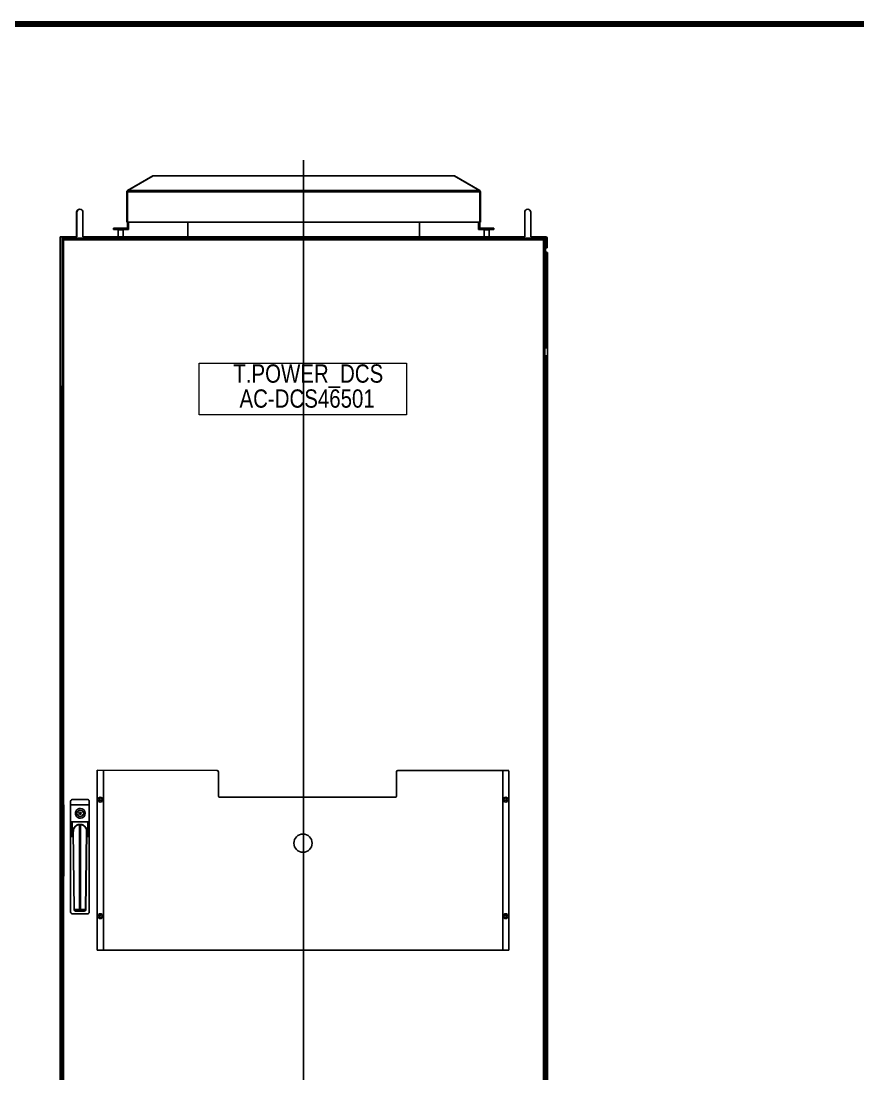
# Model space of a CAD drawing. Extents: x 81437 to 204847, y -54769 to -29444.
# Drawn here: x 82818 to 84190, y -53162 to -51434 of the extents above; entities that cross this region are included whole.
import ezdxf
from ezdxf.enums import TextEntityAlignment as Align
from ezdxf.lldxf.tags import DXFTag

# ---------------------------------------------------------------- set-up
doc = ezdxf.new("R2010")
doc.units = 0
doc.header["$LTSCALE"] = 100
doc.header["$MEASUREMENT"] = 0
doc.layers.add('HLSTK', color=7, linetype='Continuous')
doc.layers.add('t', color=1, linetype='Continuous')
doc.styles.add('HZ', font='arial.ttf', dxfattribs={"width": 0.7})
doc.styles.get("Standard").update_dxf_attribs({"font": ''})
doc.styles.add('微软雅黑', font='')
doc.styles.get('Standard').set_extended_font_data('SimSun')
doc.styles.get('微软雅黑').set_extended_font_data('Microsoft YaHei')
tags = doc.linetypes.add('CENTER', pattern=[2, 1.25, -0.25, 0.25, -0.25]).pattern_tags.tags
tags[10:11] = [DXFTag(74, 4), DXFTag(75, 0), DXFTag(340, '0'), DXFTag(46, 1.0), DXFTag(50, 0.0), DXFTag(44, 0.0), DXFTag(45, 0.0)]
tags[8:9] = [DXFTag(74, 4), DXFTag(75, 0), DXFTag(340, '0'), DXFTag(46, 1.0), DXFTag(50, 0.0), DXFTag(44, 0.0), DXFTag(45, 0.0)]
tags[6:7] = [DXFTag(74, 4), DXFTag(75, 0), DXFTag(340, '0'), DXFTag(46, 1.0), DXFTag(50, 0.0), DXFTag(44, 0.0), DXFTag(45, 0.0)]
tags[4:5] = [DXFTag(74, 4), DXFTag(75, 0), DXFTag(340, '0'), DXFTag(46, 1.0), DXFTag(50, 0.0), DXFTag(44, 0.0), DXFTag(45, 0.0)]
tags = doc.linetypes.add('HIDDEN', pattern=[0.375, 0.25, -0.125]).pattern_tags.tags
tags[6:7] = [DXFTag(74, 4), DXFTag(75, 0), DXFTag(340, '0'), DXFTag(46, 1.0), DXFTag(50, 0.0), DXFTag(44, 0.0), DXFTag(45, 0.0)]
tags[4:5] = [DXFTag(74, 4), DXFTag(75, 0), DXFTag(340, '0'), DXFTag(46, 1.0), DXFTag(50, 0.0), DXFTag(44, 0.0), DXFTag(45, 0.0)]
tags = doc.linetypes.add('HIDDEN2', pattern=[0.1875, 0.125, -0.0625]).pattern_tags.tags
tags[6:7] = [DXFTag(74, 4), DXFTag(75, 0), DXFTag(340, '0'), DXFTag(46, 1.0), DXFTag(50, 0.0), DXFTag(44, 0.0), DXFTag(45, 0.0)]
tags[4:5] = [DXFTag(74, 4), DXFTag(75, 0), DXFTag(340, '0'), DXFTag(46, 1.0), DXFTag(50, 0.0), DXFTag(44, 0.0), DXFTag(45, 0.0)]

# ---------------------------------------------------------------- blocks, each defined once
blk = doc.blocks.new('图框')
at = {"layer": 't', "color": 7, "const_width": 9.62}
blk.add_lwpolyline([(4109.5, -3210.4), (4109.5, -58.9), (-6.2, -58.9), (-6.2, -3210.4)], close=True, dxfattribs=at)
at = {"color": 7, "style": '微软雅黑', "flags": 8}
for tag, p, height in [('DWG.NAME:', (1375.5, -2969.2), 25), ('DWG.NO.:', (3122, -3089.3), 24), ('图纸编号', (3309.2, -3111.3), 24), ('FILENO.:', (3122.5, -3165), 24), ('文档号', (3311.6, -3183), 24)]:
    blk.add_attdef(tag, p, '', height=height, dxfattribs=at)
at = {"color": 7, "style": '微软雅黑', "width": 0.8, "flags": 8}
for tag, p, height in [('PROJECTNAME:', (3119.3, -2971.7), 24), ('PROJECT_NAME', (3324.7, -2969.2), 25)]:
    blk.add_attdef(tag, p, '', height=height, dxfattribs=at)
at = {"color": 7, "style": '微软雅黑', "flags": 8}
for tag, height, width, p in [('RENLIU', 24, 0.7, (692, -3009.2)), ('SHUFENWANG', 24, 0.7, (879.6, -3009.2)), ('FANGHOU', 24, 0.7, (1063.6, -3009.2)), ('DANDANLI', 24, 0.7, (1243.9, -3009.2)), ('#10STATIONONTROLCABINETCOVER', 30, 0.6, (1771.7, -3076)), ('HANGZHOUHOLLYSYSAUTOMATIONCO.,LTD.', 24, 0.7, (2763.9, -3104.6))]:
    blk.add_attdef(tag, text='', height=height, dxfattribs=dict(at, width=width)).set_placement(p, align=Align.MIDDLE)
for tag, p in [('图纸名称:', (1371.6, -3024.8)), ('项目名称', (3272.9, -3045.6))]:
    blk.add_attdef(tag, text='', height=25, dxfattribs=at).set_placement(p, align=Align.BOTTOM_LEFT)
at = {"color": 7, "flags": 8}
blk.add_attdef('A', text='', height=23, dxfattribs=at).set_placement((53.7, -3033.7), align=Align.MIDDLE)
at = {"color": 7, "style": '微软雅黑', "flags": 8}
for tag, height, p in [('设计时间', 23, (207.7, -3033.7)), ('刘仁', 23, (692, -3061.1)), ('王姝芬', 23, (879.6, -3061.1)), ('侯方', 23, (1063.6, -3061.1)), ('李丹丹', 23, (1243.9, -3061.1)), ('PAGEXOFX', 24, (3947.6, -3097.9)), ('REV.', 24, (53.2, -3121.9)), ('DATE', 24, (202.7, -3121.9)), ('DESCRIPTION', 24, (445.6, -3121.9)), ('PREPARED', 24, (692, -3121.9)), ('CHECKED', 24, (879.6, -3121.9)), ('SIGNED', 24, (1063.6, -3121.9)), ('APPROVED', 24, (1243.9, -3121.9)), ('图纸名称', 30, (1771.7, -3153.6)), ('第几页共几页', 24, (3947.6, -3172.9))]:
    blk.add_attdef(tag, text='', height=height, dxfattribs=at).set_placement(p, align=Align.MIDDLE)

msp = doc.modelspace()

# ---------------------------------------------------------------- linework, layer by layer
at = {"color": 1, "linetype": 'CENTER'}
msp.add_line((83281.2, -51662.7), (83281.2, -53906.5), dxfattribs=at)
at = {"color": 7, "linetype": 'Continuous'}
for p, q in [((83034, -51688.5), (82992.3, -51712.5)), ((83034.5, -51688.5), (82992.8, -51712.5)), ((83034, -51688.5), (83034.1, -51688.7)), ((83034.5, -51688.5), (83527.9, -51688.5)), ((83035.1, -51688.2), (83527.3, -51688.2)), ((83527.9, -51688.5), (83569.6, -51712.5)), ((83528.4, -51688.5), (83528.3, -51688.7)), ((83528.4, -51688.5), (83570.1, -51712.5)), ((82991.2, -51764.2), (82991.2, -51714.4)), ((82991.2, -51714.4), (82992.2, -51714.4)), ((82992.2, -51764.2), (82992.2, -51714.4)), ((82992.2, -51714.4), (83570.2, -51714.4)), ((82992.3, -51712.5), (82992.6, -51713)), ((82992.8, -51712.5), (83569.6, -51712.5)), ((83570.1, -51712.5), (83569.8, -51713)), ((83570.2, -51764.2), (83570.2, -51714.4)), ((83571.2, -51714.4), (83570.2, -51714.4)), ((83571.2, -51764.2), (83571.2, -51714.4)), ((82908.7, -51788.2), (82908.7, -51748.2)), ((82909.3, -51788.2), (82909.3, -51748.2)), ((82919.3, -51788.2), (82919.3, -51748.2)), ((83643.7, -51788.2), (83643.7, -51748.2)), ((83653.7, -51788.2), (83653.7, -51748.2)), ((82991.2, -51764.2), (82992.2, -51764.2)), ((82992.2, -51774.2), (82992.2, -51764.2)), ((82992.2, -51764.2), (83570.2, -51764.2)), ((82994.2, -51776.2), (82994.2, -51764.2)), ((83091.2, -51788.2), (83091.2, -51764.2)), ((83471.2, -51788.2), (83471.2, -51764.2)), ((83568.2, -51776.2), (83568.2, -51764.2)), ((83570.2, -51774.2), (83570.2, -51764.2)), ((83571.2, -51764.2), (83570.2, -51764.2)), ((82969.2, -51774.2), (82969.2, -51776.2)), ((82969.2, -51774.2), (82992.2, -51774.2)), ((82969.2, -51776.2), (82994.2, -51776.2)), ((82972.2, -51774.2), (82972.2, -51776.2)), ((82977.7, -51776.2), (82977.2, -51776.7)), ((82977.2, -51788.2), (82977.2, -51776.7)), ((82977.2, -51776.7), (82985.2, -51776.7)), ((82984.7, -51776.2), (82985.2, -51776.7)), ((82985.2, -51788.2), (82985.2, -51776.7)), ((82994.2, -51776.2), (82992.2, -51774.2)), ((83568.2, -51776.2), (83570.2, -51774.2)), ((83593.2, -51776.2), (83568.2, -51776.2)), ((83570.2, -51774.2), (83593.2, -51774.2)), ((83577.7, -51776.2), (83577.2, -51776.7)), ((83577.2, -51788.2), (83577.2, -51776.7)), ((83577.2, -51776.7), (83585.2, -51776.7)), ((83584.7, -51776.2), (83585.2, -51776.7)), ((83585.2, -51788.2), (83585.2, -51776.7)), ((83590.2, -51774.2), (83590.2, -51776.2)), ((83593.2, -51774.2), (83593.2, -51776.2)), ((82882, -53745.7), (82882, -51788.2)), ((82882, -51788.2), (82909.3, -51788.2)), ((82884, -51790.5), (83678.4, -51790.5)), ((82885, -53766.2), (82885, -51791.2)), ((82885, -51791.2), (83677, -51791.2)), ((82887.3, -51791.2), (82887.3, -52720.2)), ((83674.7, -51793.5), (82887.3, -51793.5)), ((82919.3, -51788.2), (83643.7, -51788.2)), ((83653.7, -51788.2), (83678.4, -51788.2)), ((83674.7, -53766.2), (83674.7, -51791.2)), ((83677, -53766.2), (83677, -51791.2)), ((83678.4, -51806.7), (83678.4, -51788.2)), ((83678.7, -51806.7), (83678.7, -51790.5)), ((83680.7, -51790.5), (83678.7, -51790.5)), ((83680.7, -51806.7), (83680.7, -51790.5)), ((83678.4, -51806.7), (83677, -51806.7)), ((83678, -51831.3), (83678, -51806.7)), ((83678.6, -51830.8), (83678.6, -51814.9)), ((83678.6, -51814.9), (83679, -51814.9)), ((83680.7, -51806.7), (83678.7, -51806.7)), ((83679, -51814.2), (83679, -51833.7)), ((83679, -51814.2), (83681, -51814.2)), ((83681, -51814.2), (83681, -51833.7)), ((83677, -51831.3), (83678.1, -51831.3)), ((83679, -51832.5), (83677, -51832.5)), ((83677, -51833.7), (83678.1, -51833.7)), ((83678.1, -51831.3), (83678.1, -51832.5)), ((83678.1, -51971.7), (83678.1, -51833.7)), ((83678.6, -51833.7), (83678.1, -51833.7)), ((83678.6, -51830.8), (83679, -51830.8)), ((83678.6, -51833.7), (83678.6, -51971.7)), ((83678.6, -51833.7), (83681, -51833.7)), ((83681, -53745.7), (83681, -51833.7)), ((83678.1, -52871.7), (83678.1, -51982.7)), ((83678.6, -51982.7), (83678.6, -52871.7)), ((82884.4, -52032.7), (82884.4, -52871.7)), ((82887.3, -52720.2), (82887.3, -53766.2)), ((82887.9, -52720.2), (82887.9, -52837.2)), ((82881.3, -52871.7), (82883.7, -52871.7)), ((82882.5, -52871.7), (82882.5, -52882.7)), ((82883.3, -52882.7), (82883.3, -52871.7)), ((82883.9, -52871.7), (82883.9, -52882.7)), ((82883.9, -52871.7), (82884.3, -52871.7)), ((83677.1, -52871.7), (83675.7, -52871.7)), ((83677.6, -52871.7), (83676.2, -52871.7)), ((83677.7, -52871.7), (83676.3, -52871.7)), ((83678.2, -52871.7), (83676.8, -52871.7)), ((83678.4, -52871.7), (83677, -52871.7)), ((83678.4, -52871.7), (83677, -52871.7)), ((83677.1, -52882.7), (83677.1, -52871.7)), ((83677.3, -52871.7), (83679.7, -52871.7)), ((83678.9, -52871.7), (83677.5, -52871.7)), ((83678.9, -52871.7), (83677.5, -52871.7)), ((83679, -52871.7), (83677.6, -52871.7)), ((83677.6, -52882.7), (83677.6, -52871.7)), ((83677.7, -52882.7), (83677.7, -52871.7)), ((83677.7, -52871.7), (83677.7, -52882.7)), ((83677.9, -52871.7), (83680.3, -52871.7)), ((83679.5, -52871.7), (83678.1, -52871.7)), ((83678.2, -52882.7), (83678.2, -52871.7)), ((83678.2, -52871.7), (83678.2, -52882.7)), ((83678.3, -52871.7), (83678.3, -52882.7)), ((83678.4, -52882.7), (83678.4, -52871.7)), ((83678.4, -52882.7), (83678.4, -52871.7)), ((83678.5, -52882.7), (83678.5, -52871.7)), ((83678.6, -52871.7), (83681, -52871.7)), ((83678.6, -52871.7), (83681, -52871.7)), ((83678.8, -52871.7), (83678.8, -52882.7)), ((83678.9, -52882.7), (83678.9, -52871.7)), ((83678.9, -52882.7), (83678.9, -52871.7)), ((83679, -52871.7), (83679, -52882.7)), ((83679, -52882.7), (83679, -52871.7)), ((83679, -52871.7), (83679, -52882.7)), ((83679, -52882.7), (83679, -52871.7)), ((83679.1, -52882.7), (83679.1, -52871.7)), ((83679.2, -52871.7), (83681.6, -52871.7)), ((83679.5, -52871.7), (83679.5, -52882.7)), ((83679.5, -52882.7), (83679.5, -52871.7)), ((83679.5, -52871.7), (83679.5, -52882.7)), ((83679.6, -52871.7), (83679.6, -52882.7)), ((83679.6, -52882.7), (83679.6, -52871.7)), ((83679.8, -52882.7), (83679.8, -52871.7)), ((83679.8, -52882.7), (83679.8, -52871.7)), ((83680.1, -52871.7), (83680.1, -52882.7)), ((83680.3, -52882.7), (83680.3, -52871.7)), ((83680.3, -52882.7), (83680.3, -52871.7)), ((83680.4, -52882.7), (83680.4, -52871.7)), ((83680.9, -52882.7), (83680.9, -52871.7)), ((82881.3, -52882.7), (82883.7, -52882.7)), ((82883.9, -52882.7), (82884.3, -52882.7)), ((82884.4, -52882.7), (82884.4, -53571.7)), ((83677.1, -52882.7), (83675.7, -52882.7)), ((83677.6, -52882.7), (83676.2, -52882.7)), ((83677.7, -52882.7), (83676.3, -52882.7)), ((83678.2, -52882.7), (83676.8, -52882.7)), ((83678.4, -52882.7), (83677, -52882.7)), ((83678.4, -52882.7), (83677, -52882.7)), ((83677.3, -52882.7), (83679.7, -52882.7)), ((83678.9, -52882.7), (83677.5, -52882.7)), ((83678.9, -52882.7), (83677.5, -52882.7)), ((83679, -52882.7), (83677.6, -52882.7)), ((83677.9, -52882.7), (83680.3, -52882.7)), ((83678.1, -53571.7), (83678.1, -52882.7)), ((83679.5, -52882.7), (83678.1, -52882.7)), ((83678.6, -52882.7), (83681, -52882.7)), ((83678.6, -52882.7), (83678.6, -53571.7)), ((83678.6, -52882.7), (83681, -52882.7)), ((83679.2, -52882.7), (83681.6, -52882.7))]:
    msp.add_line(p, q, dxfattribs=at)
at = {"linetype": 'HIDDEN'}
for p, q in [((83139.3, -52664), (82942.7, -52663.6)), ((83141.3, -52705.9), (83141.3, -52666)), ((83433.7, -52705.9), (83433.7, -52666)), ((83431.7, -52707.9), (83143.3, -52707.9))]:
    msp.add_line(p, q, dxfattribs=at)
at = {"color": 7, "linetype": 'HIDDEN'}
for p, q in [((82942.7, -52958.5), (82942.7, -52663.6)), ((82952.7, -52958.5), (82952.7, -52663.6)), ((83607.7, -52958.5), (83607.7, -52664.5)), ((83617.7, -52958.5), (83617.7, -52664.5)), ((82942.7, -52958.5), (83617.7, -52958.5))]:
    msp.add_line(p, q, dxfattribs=at)
at = {"color": 0, "linetype": 'HIDDEN'}
msp.add_line((83435.7, -52664), (83617.7, -52664), dxfattribs=at)
for p, q in [((82899, -52720.2), (82929.7, -52720.2)), ((82899, -52748), (82929.7, -52748))]:
    msp.add_line(p, q)
at = {"color": 4, "linetype": 'Continuous'}
for p, q in [((82907.9, -52732.6), (82907.9, -52735.6)), ((82910.1, -52732.7), (82907.9, -52732.6)), ((82907.9, -52735.6), (82910.1, -52735.7)), ((82919.6, -52735.7), (82921.9, -52735.8)), ((82921.9, -52732.8), (82919.7, -52732.7)), ((82921.9, -52735.8), (82921.9, -52732.8))]:
    msp.add_line(p, q, dxfattribs=at)
at = {"lineweight": -3}
for p, q in [((82913.7, -52752.7), (82913.7, -52894.5)), ((82915, -52752.7), (82915, -52894.5)), ((82901.7, -52772.3), (82899, -52772.3)), ((82927, -52772.3), (82929.7, -52772.3)), ((82905.1, -52891.9), (82913.7, -52891.9)), ((82915, -52891.9), (82923.7, -52891.9))]:
    msp.add_line(p, q, dxfattribs=at)
at = {"color": 3, "linetype": 'Continuous'}
for p, q in [((83677.8, -52871.7), (83680.2, -52871.7)), ((83678.4, -52871.7), (83680.8, -52871.7)), ((83679.1, -52871.7), (83681.5, -52871.7)), ((83679.1, -52871.7), (83681.5, -52871.7)), ((83679.7, -52871.7), (83682.1, -52871.7)), ((83677.8, -52882.7), (83680.2, -52882.7)), ((83678.4, -52882.7), (83680.8, -52882.7)), ((83679.1, -52882.7), (83681.5, -52882.7)), ((83679.1, -52882.7), (83681.5, -52882.7)), ((83679.7, -52882.7), (83682.1, -52882.7))]:
    msp.add_line(p, q, dxfattribs=at)
at = {"lineweight": 20}
msp.add_lwpolyline([(83110.1, -51995.5), (83450.1, -51995.5), (83450.1, -52080.5), (83110.1, -52080.5)], close=True, dxfattribs=at)
msp.add_lwpolyline([(82901.6, -52711.8), (82927.1, -52711.8, -0.414214), (82929.7, -52714.4), (82929.7, -52896.3, -0.414214), (82927.1, -52898.9), (82901.6, -52898.9, -0.414214), (82899, -52896.3), (82899, -52714.4, -0.414214)], format="xyb", close=True)
at = {"lineweight": -3}
msp.add_lwpolyline([(82927, -52772.3), (82927, -52748), (82901.7, -52748), (82901.7, -52772.3)], dxfattribs=at)
for points in [[(82925.7, -52763.6), (82924.1, -52891.9, -0.40988), (82921.5, -52894.5), (82907.3, -52894.5, -0.40988), (82904.7, -52891.9), (82903, -52763.6)], [(82913.7, -52894.1), (82907.3, -52894.1, -0.40988), (82905.1, -52891.9), (82903.4, -52763.6)], [(82925.3, -52763.6), (82923.7, -52891.9, -0.40988), (82921.5, -52894.1), (82915, -52894.1)]]:
    msp.add_lwpolyline(points, format="xyb", dxfattribs=at)
at = {"color": 7, "linetype": 'HIDDEN'}
for centre, radius in [((82947.7, -52711.8), 4), ((82947.7, -52711.8), 2), ((83612.6, -52711.8), 4), ((83612.6, -52711.8), 2), ((82947.7, -52903), 4), ((82947.7, -52903), 2), ((83612.6, -52903), 4), ((83612.6, -52903), 2)]:
    msp.add_circle(centre, radius, dxfattribs=at)
at = {"color": 4, "linetype": 'Continuous'}
for radius in [8, 1.6]:
    msp.add_circle((82914.9, -52734.2), radius, dxfattribs=at)
at = {"linetype": 'HIDDEN2'}
msp.add_circle((83280.2, -52783.2), 15, dxfattribs=at)
at = {"color": 7, "linetype": 'Continuous'}
for centre, radius, start, end in [((83035.1, -51690.4), 2.2, 90, 120), ((83527.3, -51690.4), 2.2, 60, 90), ((82993.4, -51714.4), 2.2, 120, 180), ((83019.5, -51721.2), 28.1, 164.5161, 164.989), ((83542.9, -51721.2), 28.1, 15.011, 15.4839), ((83569, -51714.4), 2.2, 0, 60), ((82913.7, -51748.2), 5, 86.537, 180), ((82914.3, -51748.2), 5, 0, 180), ((83648.7, -51748.2), 5, 0, 180), ((83678.4, -51790.5), 2.3, 0, 90), ((83678.4, -51790.5), 0.3, 0, 90), ((83679.8, -51814.9), 1.2, 32.7273, 180), ((83678.1, -51830.8), 0.5, 270, 0), ((83678.1, -51830.8), 1.7, 270, 302.2595)]:
    msp.add_arc(centre, radius, start, end, dxfattribs=at)
at = {"linetype": 'HIDDEN'}
for centre, start, end in [((83139.3, -52666), 0, 90), ((83435.7, -52666), 90, 180), ((83143.3, -52705.9), 180, 270), ((83431.7, -52705.9), 270, 0)]:
    msp.add_arc(centre, 2, start, end, dxfattribs=at)
at = {"color": 4, "linetype": 'Continuous'}
for radius, start, end in [(8, 89.4964, 270), (5, 16.954, 162.0388), (5, 196.954, 342.0388), (8, 0, 89.4964)]:
    msp.add_arc((82914.9, -52734.2), radius, start, end, dxfattribs=at)
at = {"lineweight": -3}
for radius in [11.3, 10.9]:
    msp.add_arc((82914.4, -52763.6), radius, 358.302, 181.698, dxfattribs=at)
at = {"color": 7, "linetype": 'Continuous'}
for points, start_tangent, end_tangent in [([(83034.5, -51688.5), (83034.7, -51688.3)], (0.721412, 0.692506), (0.835895, 0.548889)), ([(83034.7, -51688.3), (83034.9, -51688.2)], (0.835895, 0.548889), (0.949224, 0.3146)), ([(83034.9, -51688.2), (83035.1, -51688.2)], (0.949224, 0.3146), (1, 0)), ([(83527.5, -51688.2), (83527.3, -51688.2)], (-0.949224, 0.3146), (-1, 0)), ([(83527.7, -51688.3), (83527.5, -51688.2)], (-0.835895, 0.548889), (-0.949224, 0.3146)), ([(83527.9, -51688.5), (83527.7, -51688.3)], (-0.721412, 0.692506), (-0.835895, 0.548889)), ([(82992.3, -51713.9), (82992.2, -51714.4)], (-0.259249, -0.96581), (-0.252028, -0.96772)), ([(82992.6, -51713), (82992.4, -51713.7)], (-0.319262, -0.947666), (-0.267211, -0.963638)), ([(82992.8, -51712.5), (82992.6, -51713)], (-0.461961, -0.8869), (-0.319262, -0.947666)), ([(83569.6, -51712.5), (83569.8, -51713)], (0.461961, -0.8869), (0.319262, -0.947666)), ([(83569.8, -51713), (83570, -51713.7)], (0.319262, -0.947666), (0.267211, -0.963638)), ([(83570, -51713.9), (83570.2, -51714.4)], (0.259249, -0.96581), (0.252028, -0.96772))]:
    msp.add_spline(points, degree=3, dxfattribs=dict(at, start_tangent=start_tangent, end_tangent=end_tangent))

# ---------------------------------------------------------------- block references
at = {"color": 1}
msp.add_blockref('图框', (81448.4, -51380.3), dxfattribs=at)

# ---------------------------------------------------------------- texts
at = {"layer": 'HLSTK', "color": 7, "style": 'HZ', "width": 0.8}
for s, p in [('T.POWER_DCS', (83288.8, -52027.7)), ('AC-DCS46501', (83286.9, -52068.7))]:
    msp.add_text(s, height=30, dxfattribs=at).set_placement(p, align=Align.CENTER)

doc.saveas('drawing.dxf')
